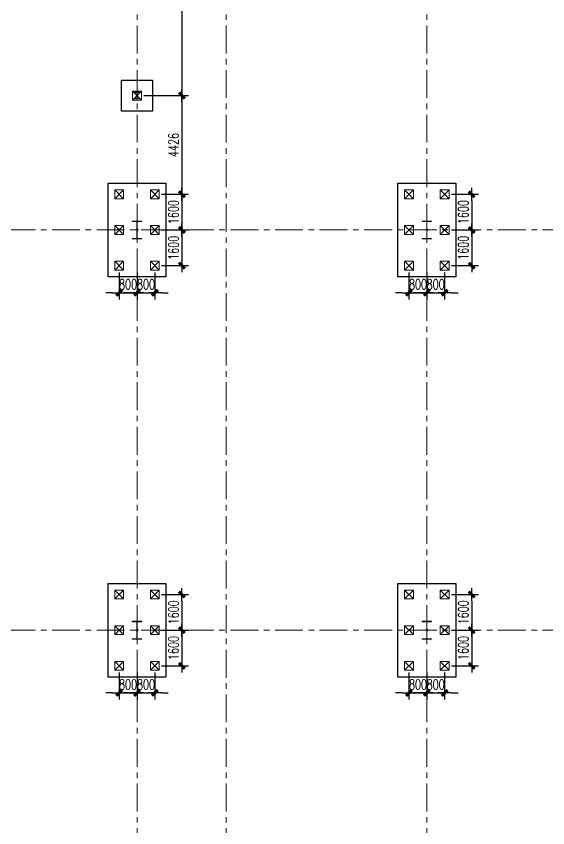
# Model space of a CAD drawing. Extents: x -1201378 to 2367219, y -619313 to 244905.
# Drawn here: x -855176 to -831333, y -246160 to -209761 of the extents above; entities that cross this region are included whole.
import ezdxf

# ---------------------------------------------------------------- set-up
doc = ezdxf.new("R2010")
doc.units = 0
doc.header["$LTSCALE"] = 1000
doc.linetypes.add('CENTER', pattern=[2, 1.25, -0.25, 0.25, -0.25])
doc.layers.get('0').update_dxf_attribs({"linetype": 'CONTINUOUS'})
doc.layers.get('Defpoints').update_dxf_attribs({"linetype": 'CONTINUOUS'})
for name, color, linetype in [('A-WINDOW', 140, 'CONTINUOUS'), ('S-DIMZ', 115, 'CONTINUOUS'), ('S-DOTE1', 140, 'CENTER'), ('S-HATCH1-W', 252, 'CONTINUOUS')]:
    doc.layers.add(name, color=color, linetype=linetype)
for name, color, linetype, lineweight in [('S-axis', 111, 'CONTINUOUS', 0), ('S-col', 2, 'CONTINUOUS', 0), ('S-dote', 5, 'CENTER', 0), ('S-zhuang', 1, 'CONTINUOUS', 0)]:
    doc.layers.add(name, color=color, linetype=linetype, lineweight=lineweight)
doc.styles.add('SS1', font='tj-romans1.shx', dxfattribs={"width": 0.7, "bigfont": 'tj-hztxt1.shx'})
doc.dimstyles.new('S-150-ARCHI', dxfattribs={"dimscale": 150, "dimtxt": 3, "dimasz": 2, "dimexe": 2, "dimexo": 2, "dimgap": 1, "dimtad": 1, "dimdec": 0, "dimzin": 0, "dimdsep": 46, "dimtxsty": 'SS1', "dimblk1": 'TT', "dimblk2": 'TT', "dimsah": 1, "dimcen": 1, "dimclrd": 256, "dimclre": 256, "dimclrt": 256, "dimadec": 0, "dimazin": 0, "dimtfac": 1, "dimtdec": 0, "dimtix": 1, "dimtmove": 2, "dimatfit": 0, "dimldrblk": 'TT', "dimfxl": 2, "dimtolj": 1, "dimtzin": 0, "dimarcsym": 0})

# ---------------------------------------------------------------- blocks, each defined once
blk = doc.blocks.new('w42343243')
at = {"layer": 'S-col'}
blk.add_lwpolyline([(-165069, 621020), (-164639, 621020), (-164639, 621002), (-164848, 621002), (-164848, 620238), (-164639, 620238), (-164639, 620220), (-165069, 620220), (-165069, 620238), (-164860, 620238), (-164860, 621002), (-165069, 621002)], close=True, dxfattribs=at)
blk = doc.blocks.new('42343')
at = {"layer": 'A-WINDOW'}
for p in [(-130000, -35800), (-117000, -35800), (-130000, -53750), (-117000, -53750)]:
    blk.add_blockref('w42343243', p, dxfattribs=at)
blk = doc.blocks.new('3#轴网')
at = {"layer": 'S-dote'}
for p, q in [((-249758.5, -363428.2), (-249758.5, -277944.2)), ((-245758.5, -363428.2), (-245758.5, -277948.2)), ((-236758.5, -363428.2), (-236758.5, -277948.2)), ((-78316.2, -319348.2), (-273210.6, -319348.2)), ((-78316.2, -337298.2), (-273210.6, -337298.2))]:
    blk.add_line(p, q, dxfattribs=at)
blk = doc.blocks.new('S-ZHUANG-400')
at = {"layer": 'S-zhuang'}
for p, q in [((200, -200), (-200, 200)), ((-200, -200), (200, 200))]:
    blk.add_line(p, q, dxfattribs=at)
blk.add_lwpolyline([(-200, 200), (200, 200), (200, -200), (-200, -200)], close=True, dxfattribs=at)
blk = doc.blocks.new('CT6')
at = {"layer": 'S-DOTE1', "ltscale": 0.25}
for p, q in [((-233328, -322445), (-233328, -322565)), ((-233268, -322505), (-233388, -322505))]:
    blk.add_line(p, q, dxfattribs=at)
at = {"layer": 'S-HATCH1-W'}
blk.add_lwpolyline([(-234628, -324605), (-234628, -320405), (-232028, -320405), (-232028, -324605)], close=True, dxfattribs=at)
at = {"layer": 'S-zhuang', "rotation": 90.00000000000001}
for p in [(-234128, -320905), (-232528, -320905), (-234128, -322505), (-232528, -322505), (-234128, -324105), (-232528, -324105)]:
    blk.add_blockref('S-ZHUANG-400', p, dxfattribs=at)
blk = doc.blocks.new('TT')
blk.add_line((-0.97, 0), (0.97, 0))
at = {"const_width": 0.45}
blk.add_lwpolyline([(-0.44, -0.44), (0.44, 0.44)], dxfattribs=at)
blk = doc.blocks.new('*D808')
at = {"layer": 'Defpoints', "color": 0, "transparency": 16777216}
for p in [(-837558, -238898), (-836758, -238898), (-836758, -240111)]:
    blk.add_point(p, dxfattribs=at)
at = {"layer": 'S-DIMZ', "lineweight": -2, "transparency": 16777216}
for p, q in [((-837558, -239198), (-837558, -240411)), ((-836758, -239198), (-836758, -240411)), ((-837858, -240111), (-838158, -240111)), ((-837558, -240111), (-836758, -240111)), ((-836458, -240111), (-836158, -240111))]:
    blk.add_line(p, q, dxfattribs=at)
at = {"layer": 'S-DIMZ', "lineweight": -2, "transparency": 16777216, "xscale": 300, "yscale": 300, "zscale": 300}
blk.add_blockref('TT', (-837558, -240111), dxfattribs=at)
at = {"layer": 'S-DIMZ', "lineweight": -2, "transparency": 16777216, "xscale": 300, "yscale": 300, "zscale": 300, "rotation": 180}
blk.add_blockref('TT', (-836758, -240111), dxfattribs=at)
at = {"layer": 'S-DIMZ', "transparency": 16777216, "insert": (-837158, -239736), "char_height": 450, "attachment_point": 5, "style": 'SS1'}
blk.add_mtext('\\A1;800', dxfattribs=at)
blk = doc.blocks.new('*D809')
at = {"layer": 'Defpoints', "color": 0, "transparency": 16777216}
for p in [(-836758, -238898), (-835958, -238898), (-835958, -240111)]:
    blk.add_point(p, dxfattribs=at)
at = {"layer": 'S-DIMZ', "lineweight": -2, "transparency": 16777216}
for p, q in [((-836758, -239198), (-836758, -240411)), ((-835958, -239198), (-835958, -240411)), ((-837058, -240111), (-837358, -240111)), ((-836758, -240111), (-835958, -240111)), ((-835658, -240111), (-835358, -240111))]:
    blk.add_line(p, q, dxfattribs=at)
at = {"layer": 'S-DIMZ', "lineweight": -2, "transparency": 16777216, "xscale": 300, "yscale": 300, "zscale": 300}
blk.add_blockref('TT', (-836758, -240111), dxfattribs=at)
at = {"layer": 'S-DIMZ', "lineweight": -2, "transparency": 16777216, "xscale": 300, "yscale": 300, "zscale": 300, "rotation": 180}
blk.add_blockref('TT', (-835958, -240111), dxfattribs=at)
at = {"layer": 'S-DIMZ', "transparency": 16777216, "insert": (-836358, -239736), "char_height": 450, "attachment_point": 5, "style": 'SS1'}
blk.add_mtext('\\A1;800', dxfattribs=at)
blk = doc.blocks.new('*D810')
at = {"layer": 'Defpoints', "color": 0, "transparency": 16777216}
for p in [(-835958, -235698), (-835958, -237298), (-834746, -237298)]:
    blk.add_point(p, dxfattribs=at)
at = {"layer": 'S-DIMZ', "lineweight": -2, "transparency": 16777216}
for p, q in [((-835658, -235698), (-834446, -235698)), ((-834746, -235998), (-834746, -236998)), ((-835658, -237298), (-834446, -237298))]:
    blk.add_line(p, q, dxfattribs=at)
at = {"layer": 'S-DIMZ', "lineweight": -2, "transparency": 16777216, "xscale": 300, "yscale": 300, "zscale": 300}
for p, rotation in [((-834746, -235698), 90), ((-834746, -237298), 270)]:
    blk.add_blockref('TT', p, dxfattribs=dict(at, rotation=rotation))
at = {"layer": 'S-DIMZ', "transparency": 16777216, "insert": (-835121, -236498), "char_height": 450, "attachment_point": 5, "rotation": 90, "style": 'SS1'}
blk.add_mtext('\\A1;1600', dxfattribs=at)
blk = doc.blocks.new('*D811')
at = {"layer": 'Defpoints', "color": 0, "transparency": 16777216}
for p in [(-835958, -237298), (-835958, -238898), (-834746, -238898)]:
    blk.add_point(p, dxfattribs=at)
at = {"layer": 'S-DIMZ', "lineweight": -2, "transparency": 16777216}
for p, q in [((-835658, -237298), (-834446, -237298)), ((-834746, -237598), (-834746, -238598)), ((-835658, -238898), (-834446, -238898))]:
    blk.add_line(p, q, dxfattribs=at)
at = {"layer": 'S-DIMZ', "lineweight": -2, "transparency": 16777216, "xscale": 300, "yscale": 300, "zscale": 300}
for p, rotation in [((-834746, -237298), 90), ((-834746, -238898), 270)]:
    blk.add_blockref('TT', p, dxfattribs=dict(at, rotation=rotation))
at = {"layer": 'S-DIMZ', "transparency": 16777216, "insert": (-835121, -238098), "char_height": 450, "attachment_point": 5, "rotation": 90, "style": 'SS1'}
blk.add_mtext('\\A1;1600', dxfattribs=at)
blk = doc.blocks.new('*D812')
at = {"layer": 'Defpoints', "color": 0, "transparency": 16777216}
for p in [(-837558, -220948), (-836758, -220948), (-836758, -222161)]:
    blk.add_point(p, dxfattribs=at)
at = {"layer": 'S-DIMZ', "lineweight": -2, "transparency": 16777216}
for p, q in [((-837558, -221248), (-837558, -222461)), ((-836758, -221248), (-836758, -222461)), ((-837858, -222161), (-838158, -222161)), ((-837558, -222161), (-836758, -222161)), ((-836458, -222161), (-836158, -222161))]:
    blk.add_line(p, q, dxfattribs=at)
at = {"layer": 'S-DIMZ', "lineweight": -2, "transparency": 16777216, "xscale": 300, "yscale": 300, "zscale": 300}
blk.add_blockref('TT', (-837558, -222161), dxfattribs=at)
at = {"layer": 'S-DIMZ', "lineweight": -2, "transparency": 16777216, "xscale": 300, "yscale": 300, "zscale": 300, "rotation": 180}
blk.add_blockref('TT', (-836758, -222161), dxfattribs=at)
at = {"layer": 'S-DIMZ', "transparency": 16777216, "insert": (-837158, -221786), "char_height": 450, "attachment_point": 5, "style": 'SS1'}
blk.add_mtext('\\A1;800', dxfattribs=at)
blk = doc.blocks.new('*D813')
at = {"layer": 'Defpoints', "color": 0, "transparency": 16777216}
for p in [(-836758, -220948), (-835958, -220948), (-835958, -222161)]:
    blk.add_point(p, dxfattribs=at)
at = {"layer": 'S-DIMZ', "lineweight": -2, "transparency": 16777216}
for p, q in [((-836758, -221248), (-836758, -222461)), ((-835958, -221248), (-835958, -222461)), ((-837058, -222161), (-837358, -222161)), ((-836758, -222161), (-835958, -222161)), ((-835658, -222161), (-835358, -222161))]:
    blk.add_line(p, q, dxfattribs=at)
at = {"layer": 'S-DIMZ', "lineweight": -2, "transparency": 16777216, "xscale": 300, "yscale": 300, "zscale": 300}
blk.add_blockref('TT', (-836758, -222161), dxfattribs=at)
at = {"layer": 'S-DIMZ', "lineweight": -2, "transparency": 16777216, "xscale": 300, "yscale": 300, "zscale": 300, "rotation": 180}
blk.add_blockref('TT', (-835958, -222161), dxfattribs=at)
at = {"layer": 'S-DIMZ', "transparency": 16777216, "insert": (-836358, -221786), "char_height": 450, "attachment_point": 5, "style": 'SS1'}
blk.add_mtext('\\A1;800', dxfattribs=at)
blk = doc.blocks.new('*D814')
at = {"layer": 'Defpoints', "color": 0, "transparency": 16777216}
for p in [(-835958, -217748), (-835958, -219348), (-834746, -219348)]:
    blk.add_point(p, dxfattribs=at)
at = {"layer": 'S-DIMZ', "lineweight": -2, "transparency": 16777216}
for p, q in [((-835658, -217748), (-834446, -217748)), ((-834746, -218048), (-834746, -219048)), ((-835658, -219348), (-834446, -219348))]:
    blk.add_line(p, q, dxfattribs=at)
at = {"layer": 'S-DIMZ', "lineweight": -2, "transparency": 16777216, "xscale": 300, "yscale": 300, "zscale": 300}
for p, rotation in [((-834746, -217748), 90), ((-834746, -219348), 270)]:
    blk.add_blockref('TT', p, dxfattribs=dict(at, rotation=rotation))
at = {"layer": 'S-DIMZ', "transparency": 16777216, "insert": (-835121, -218548), "char_height": 450, "attachment_point": 5, "rotation": 90, "style": 'SS1'}
blk.add_mtext('\\A1;1600', dxfattribs=at)
blk = doc.blocks.new('*D815')
at = {"layer": 'Defpoints', "color": 0, "transparency": 16777216}
for p in [(-835958, -219348), (-835958, -220948), (-834746, -220948)]:
    blk.add_point(p, dxfattribs=at)
at = {"layer": 'S-DIMZ', "lineweight": -2, "transparency": 16777216}
for p, q in [((-835658, -219348), (-834446, -219348)), ((-834746, -219648), (-834746, -220648)), ((-835658, -220948), (-834446, -220948))]:
    blk.add_line(p, q, dxfattribs=at)
at = {"layer": 'S-DIMZ', "lineweight": -2, "transparency": 16777216, "xscale": 300, "yscale": 300, "zscale": 300}
for p, rotation in [((-834746, -219348), 90), ((-834746, -220948), 270)]:
    blk.add_blockref('TT', p, dxfattribs=dict(at, rotation=rotation))
at = {"layer": 'S-DIMZ', "transparency": 16777216, "insert": (-835121, -220148), "char_height": 450, "attachment_point": 5, "rotation": 90, "style": 'SS1'}
blk.add_mtext('\\A1;1600', dxfattribs=at)
blk = doc.blocks.new('*D840')
at = {"layer": 'Defpoints', "color": 0, "transparency": 16777216}
for p in [(-850558, -238898), (-849758, -238898), (-849758, -240111)]:
    blk.add_point(p, dxfattribs=at)
at = {"layer": 'S-DIMZ', "lineweight": -2, "transparency": 16777216}
for p, q in [((-850558, -239198), (-850558, -240411)), ((-849758, -239198), (-849758, -240411)), ((-850858, -240111), (-851158, -240111)), ((-850558, -240111), (-849758, -240111)), ((-849458, -240111), (-849158, -240111))]:
    blk.add_line(p, q, dxfattribs=at)
at = {"layer": 'S-DIMZ', "lineweight": -2, "transparency": 16777216, "xscale": 300, "yscale": 300, "zscale": 300}
blk.add_blockref('TT', (-850558, -240111), dxfattribs=at)
at = {"layer": 'S-DIMZ', "lineweight": -2, "transparency": 16777216, "xscale": 300, "yscale": 300, "zscale": 300, "rotation": 180}
blk.add_blockref('TT', (-849758, -240111), dxfattribs=at)
at = {"layer": 'S-DIMZ', "transparency": 16777216, "insert": (-850158, -239736), "char_height": 450, "attachment_point": 5, "style": 'SS1'}
blk.add_mtext('\\A1;800', dxfattribs=at)
blk = doc.blocks.new('*D841')
at = {"layer": 'Defpoints', "color": 0, "transparency": 16777216}
for p in [(-849758, -238898), (-848958, -238898), (-848958, -240111)]:
    blk.add_point(p, dxfattribs=at)
at = {"layer": 'S-DIMZ', "lineweight": -2, "transparency": 16777216}
for p, q in [((-849758, -239198), (-849758, -240411)), ((-848958, -239198), (-848958, -240411)), ((-850058, -240111), (-850358, -240111)), ((-849758, -240111), (-848958, -240111)), ((-848658, -240111), (-848358, -240111))]:
    blk.add_line(p, q, dxfattribs=at)
at = {"layer": 'S-DIMZ', "lineweight": -2, "transparency": 16777216, "xscale": 300, "yscale": 300, "zscale": 300}
blk.add_blockref('TT', (-849758, -240111), dxfattribs=at)
at = {"layer": 'S-DIMZ', "lineweight": -2, "transparency": 16777216, "xscale": 300, "yscale": 300, "zscale": 300, "rotation": 180}
blk.add_blockref('TT', (-848958, -240111), dxfattribs=at)
at = {"layer": 'S-DIMZ', "transparency": 16777216, "insert": (-849358, -239736), "char_height": 450, "attachment_point": 5, "style": 'SS1'}
blk.add_mtext('\\A1;800', dxfattribs=at)
blk = doc.blocks.new('*D842')
at = {"layer": 'Defpoints', "color": 0, "transparency": 16777216}
for p in [(-848958, -235698), (-848958, -237298), (-847746, -237298)]:
    blk.add_point(p, dxfattribs=at)
at = {"layer": 'S-DIMZ', "lineweight": -2, "transparency": 16777216}
for p, q in [((-848658, -235698), (-847446, -235698)), ((-847746, -235998), (-847746, -236998)), ((-848658, -237298), (-847446, -237298))]:
    blk.add_line(p, q, dxfattribs=at)
at = {"layer": 'S-DIMZ', "lineweight": -2, "transparency": 16777216, "xscale": 300, "yscale": 300, "zscale": 300}
for p, rotation in [((-847746, -235698), 90), ((-847746, -237298), 270)]:
    blk.add_blockref('TT', p, dxfattribs=dict(at, rotation=rotation))
at = {"layer": 'S-DIMZ', "transparency": 16777216, "insert": (-848121, -236498), "char_height": 450, "attachment_point": 5, "rotation": 90, "style": 'SS1'}
blk.add_mtext('\\A1;1600', dxfattribs=at)
blk = doc.blocks.new('*D843')
at = {"layer": 'Defpoints', "color": 0, "transparency": 16777216}
for p in [(-848958, -237298), (-848958, -238898), (-847746, -238898)]:
    blk.add_point(p, dxfattribs=at)
at = {"layer": 'S-DIMZ', "lineweight": -2, "transparency": 16777216}
for p, q in [((-848658, -237298), (-847446, -237298)), ((-847746, -237598), (-847746, -238598)), ((-848658, -238898), (-847446, -238898))]:
    blk.add_line(p, q, dxfattribs=at)
at = {"layer": 'S-DIMZ', "lineweight": -2, "transparency": 16777216, "xscale": 300, "yscale": 300, "zscale": 300}
for p, rotation in [((-847746, -237298), 90), ((-847746, -238898), 270)]:
    blk.add_blockref('TT', p, dxfattribs=dict(at, rotation=rotation))
at = {"layer": 'S-DIMZ', "transparency": 16777216, "insert": (-848121, -238098), "char_height": 450, "attachment_point": 5, "rotation": 90, "style": 'SS1'}
blk.add_mtext('\\A1;1600', dxfattribs=at)
blk = doc.blocks.new('*D832')
at = {"layer": 'Defpoints', "color": 0, "transparency": 16777216}
for p in [(-850558, -220948), (-849758, -220948), (-849758, -222161)]:
    blk.add_point(p, dxfattribs=at)
at = {"layer": 'S-DIMZ', "lineweight": -2, "transparency": 16777216}
for p, q in [((-850558, -221248), (-850558, -222461)), ((-849758, -221248), (-849758, -222461)), ((-850858, -222161), (-851158, -222161)), ((-850558, -222161), (-849758, -222161)), ((-849458, -222161), (-849158, -222161))]:
    blk.add_line(p, q, dxfattribs=at)
at = {"layer": 'S-DIMZ', "lineweight": -2, "transparency": 16777216, "xscale": 300, "yscale": 300, "zscale": 300}
blk.add_blockref('TT', (-850558, -222161), dxfattribs=at)
at = {"layer": 'S-DIMZ', "lineweight": -2, "transparency": 16777216, "xscale": 300, "yscale": 300, "zscale": 300, "rotation": 180}
blk.add_blockref('TT', (-849758, -222161), dxfattribs=at)
at = {"layer": 'S-DIMZ', "transparency": 16777216, "insert": (-850158, -221786), "char_height": 450, "attachment_point": 5, "style": 'SS1'}
blk.add_mtext('\\A1;800', dxfattribs=at)
blk = doc.blocks.new('*D833')
at = {"layer": 'Defpoints', "color": 0, "transparency": 16777216}
for p in [(-849758, -220948), (-848958, -220948), (-848958, -222161)]:
    blk.add_point(p, dxfattribs=at)
at = {"layer": 'S-DIMZ', "lineweight": -2, "transparency": 16777216}
for p, q in [((-849758, -221248), (-849758, -222461)), ((-848958, -221248), (-848958, -222461)), ((-850058, -222161), (-850358, -222161)), ((-849758, -222161), (-848958, -222161)), ((-848658, -222161), (-848358, -222161))]:
    blk.add_line(p, q, dxfattribs=at)
at = {"layer": 'S-DIMZ', "lineweight": -2, "transparency": 16777216, "xscale": 300, "yscale": 300, "zscale": 300}
blk.add_blockref('TT', (-849758, -222161), dxfattribs=at)
at = {"layer": 'S-DIMZ', "lineweight": -2, "transparency": 16777216, "xscale": 300, "yscale": 300, "zscale": 300, "rotation": 180}
blk.add_blockref('TT', (-848958, -222161), dxfattribs=at)
at = {"layer": 'S-DIMZ', "transparency": 16777216, "insert": (-849358, -221786), "char_height": 450, "attachment_point": 5, "style": 'SS1'}
blk.add_mtext('\\A1;800', dxfattribs=at)
blk = doc.blocks.new('*D834')
at = {"layer": 'Defpoints', "color": 0, "transparency": 16777216}
for p in [(-848958, -217748), (-848958, -219348), (-847746, -219348)]:
    blk.add_point(p, dxfattribs=at)
at = {"layer": 'S-DIMZ', "lineweight": -2, "transparency": 16777216}
for p, q in [((-848658, -217748), (-847446, -217748)), ((-847746, -218048), (-847746, -219048)), ((-848658, -219348), (-847446, -219348))]:
    blk.add_line(p, q, dxfattribs=at)
at = {"layer": 'S-DIMZ', "lineweight": -2, "transparency": 16777216, "xscale": 300, "yscale": 300, "zscale": 300}
for p, rotation in [((-847746, -217748), 90), ((-847746, -219348), 270)]:
    blk.add_blockref('TT', p, dxfattribs=dict(at, rotation=rotation))
at = {"layer": 'S-DIMZ', "transparency": 16777216, "insert": (-848121, -218548), "char_height": 450, "attachment_point": 5, "rotation": 90, "style": 'SS1'}
blk.add_mtext('\\A1;1600', dxfattribs=at)
blk = doc.blocks.new('*D835')
at = {"layer": 'Defpoints', "color": 0, "transparency": 16777216}
for p in [(-848958, -219348), (-848958, -220948), (-847746, -220948)]:
    blk.add_point(p, dxfattribs=at)
at = {"layer": 'S-DIMZ', "lineweight": -2, "transparency": 16777216}
for p, q in [((-848658, -219348), (-847446, -219348)), ((-847746, -219648), (-847746, -220648)), ((-848658, -220948), (-847446, -220948))]:
    blk.add_line(p, q, dxfattribs=at)
at = {"layer": 'S-DIMZ', "lineweight": -2, "transparency": 16777216, "xscale": 300, "yscale": 300, "zscale": 300}
for p, rotation in [((-847746, -219348), 90), ((-847746, -220948), 270)]:
    blk.add_blockref('TT', p, dxfattribs=dict(at, rotation=rotation))
at = {"layer": 'S-DIMZ', "transparency": 16777216, "insert": (-848121, -220148), "char_height": 450, "attachment_point": 5, "rotation": 90, "style": 'SS1'}
blk.add_mtext('\\A1;1600', dxfattribs=at)
blk = doc.blocks.new('CT1')
at = {"layer": 'S-HATCH1-W'}
blk.add_lwpolyline([(-91607, -249948), (-91607, -248548), (-90207, -248548), (-90207, -249948)], close=True, dxfattribs=at)
at = {"layer": 'S-zhuang', "rotation": 90.00000000000001}
blk.add_blockref('S-ZHUANG-400', (-90907, -249248), dxfattribs=at)
blk = doc.blocks.new('*D1146')
at = {"layer": 'Defpoints', "color": 0, "transparency": 16777216}
for p in [(-848958, -202998), (-849758, -213322), (-847746, -213322)]:
    blk.add_point(p, dxfattribs=at)
at = {"layer": 'S-DIMZ', "lineweight": -2, "transparency": 16777216}
for p, q in [((-848658, -202998), (-847446, -202998)), ((-847746, -203298), (-847746, -213022)), ((-849458, -213322), (-847446, -213322))]:
    blk.add_line(p, q, dxfattribs=at)
at = {"layer": 'S-DIMZ', "lineweight": -2, "transparency": 16777216, "xscale": 300, "yscale": 300, "zscale": 300}
for p, rotation in [((-847746, -202998), 90), ((-847746, -213322), 270)]:
    blk.add_blockref('TT', p, dxfattribs=dict(at, rotation=rotation))
at = {"layer": 'S-DIMZ', "transparency": 16777216, "insert": (-848121, -208160), "char_height": 450, "attachment_point": 5, "rotation": 90, "style": 'SS1'}
blk.add_mtext('\\A1;10324', dxfattribs=at)
blk = doc.blocks.new('*D2924')
at = {"layer": 'Defpoints', "color": 0, "transparency": 16777216}
for p in [(-849058, -213322), (-848958, -217748), (-847746, -217748)]:
    blk.add_point(p, dxfattribs=at)
at = {"layer": 'S-DIMZ', "lineweight": -2, "transparency": 16777216}
for p, q in [((-848758, -213322), (-847446, -213322)), ((-847746, -213622), (-847746, -217448)), ((-848658, -217748), (-847446, -217748))]:
    blk.add_line(p, q, dxfattribs=at)
at = {"layer": 'S-DIMZ', "lineweight": -2, "transparency": 16777216, "xscale": 300, "yscale": 300, "zscale": 300}
for p, rotation in [((-847746, -213322), 90), ((-847746, -217748), 270)]:
    blk.add_blockref('TT', p, dxfattribs=dict(at, rotation=rotation))
at = {"layer": 'S-DIMZ', "transparency": 16777216, "insert": (-848121, -215535), "char_height": 450, "attachment_point": 5, "rotation": 90, "style": 'SS1'}
blk.add_mtext('\\A1;4426', dxfattribs=at)

msp = doc.modelspace()

# ---------------------------------------------------------------- linework, layer by layer
at = {"layer": 'S-col'}
msp.add_lwpolyline([(-849858.5, -213172), (-849658.5, -213172), (-849658.5, -213184), (-849754.5, -213184), (-849754.5, -213460), (-849658.5, -213460), (-849658.5, -213472), (-849858.5, -213472), (-849858.5, -213460), (-849762.5, -213460), (-849762.5, -213184), (-849858.5, -213184)], close=True, dxfattribs=at)

# ---------------------------------------------------------------- block references
at = {"layer": 'S-axis'}
msp.add_blockref('3#轴网', (-600000, 100000), dxfattribs=at)
at = {"layer": 'S-col'}
msp.add_blockref('42343', (-554904.3, -804168.2), dxfattribs=at)
at = {"layer": 'S-zhuang'}
for name, p in [('CT1', (-758851, 35926.2)), ('CT6', (-616430.1, 103156.5)), ('CT6', (-603430.1, 103156.5)), ('CT6', (-616430.1, 85206.5)), ('CT6', (-603430.1, 85206.5))]:
    msp.add_blockref(name, p, dxfattribs=at)

# ---------------------------------------------------------------- dimensions: what is measured, and where the dimension line sits
at = {"layer": 'S-DIMZ'}
for base, p1, p2, angle, picture, middle in [((-847746, -213322), (-848958.5, -202998.2), (-849758.5, -213322), 90, '*D1146', (-848121, -208160.1)), ((-847746, -219348.2), (-848958.4, -217748.2), (-848958.4, -219348.2), 270, '*D834', (-848121, -218548.2)), ((-834746, -219348.2), (-835958.4, -217748.2), (-835958.4, -219348.2), 270, '*D814', (-835121, -218548.2)), ((-847746, -220948.2), (-848958.4, -219348.2), (-848958.4, -220948.2), 270, '*D835', (-848121, -220148.2)), ((-834746, -220948.2), (-835958.4, -219348.2), (-835958.4, -220948.2), 270, '*D815', (-835121, -220148.2)), ((-847746, -237298.1), (-848958.4, -235698.2), (-848958.4, -237298.1), 270, '*D842', (-848121, -236498.2)), ((-834746, -237298.1), (-835958.4, -235698.2), (-835958.4, -237298.1), 270, '*D810', (-835121, -236498.2)), ((-847746, -238898.2), (-848958.4, -237298.1), (-848958.4, -238898.2), 270, '*D843', (-848121, -238098.2)), ((-834746, -238898.2), (-835958.4, -237298.1), (-835958.4, -238898.2), 270, '*D811', (-835121, -238098.2))]:
    dim = msp.add_linear_dim(base=base, p1=p1, p2=p2, angle=angle, dimstyle='S-150-ARCHI', override={"dimexo": 2}, dxfattribs=at)
    dim.commit()
    dim.dimension.update_dxf_attribs({"geometry": picture, "text_midpoint": middle})
dim = msp.add_linear_dim(base=(-847746, -217748.2), p1=(-849058.5, -213322), p2=(-848958.5, -217748.2), angle=90, dimstyle='S-150-ARCHI', dxfattribs=at)
dim.commit()
dim.dimension.update_dxf_attribs({"geometry": '*D2924', "text_midpoint": (-848121, -215535.1)})
for base, p1, p2, picture, middle in [((-849758.5, -222160.7), (-850558.4, -220948.2), (-849758.5, -220948.2), '*D832', (-850158.4, -221785.7)), ((-848958.4, -222160.7), (-849758.5, -220948.2), (-848958.4, -220948.2), '*D833', (-849358.4, -221785.7)), ((-836758.5, -222160.7), (-837558.4, -220948.2), (-836758.5, -220948.2), '*D812', (-837158.4, -221785.7)), ((-835958.4, -222160.7), (-836758.5, -220948.2), (-835958.4, -220948.2), '*D813', (-836358.4, -221785.7)), ((-849758.5, -240110.6), (-850558.4, -238898.2), (-849758.5, -238898.2), '*D840', (-850158.4, -239735.6)), ((-848958.4, -240110.6), (-849758.5, -238898.2), (-848958.4, -238898.2), '*D841', (-849358.4, -239735.6)), ((-836758.5, -240110.6), (-837558.4, -238898.2), (-836758.5, -238898.2), '*D808', (-837158.4, -239735.6)), ((-835958.4, -240110.6), (-836758.5, -238898.2), (-835958.4, -238898.2), '*D809', (-836358.4, -239735.6))]:
    dim = msp.add_linear_dim(base=base, p1=p1, p2=p2, dimstyle='S-150-ARCHI', override={"dimexo": 2}, dxfattribs=at)
    dim.commit()
    dim.dimension.update_dxf_attribs({"geometry": picture, "text_midpoint": middle})

doc.saveas('drawing.dxf')
